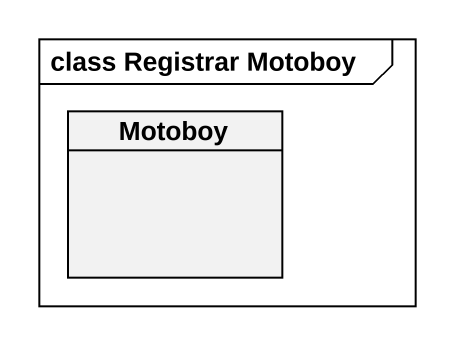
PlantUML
@startuml
mainframe class Registrar Motoboy
hide circle
hide empty members
class Motoboy
@enduml
